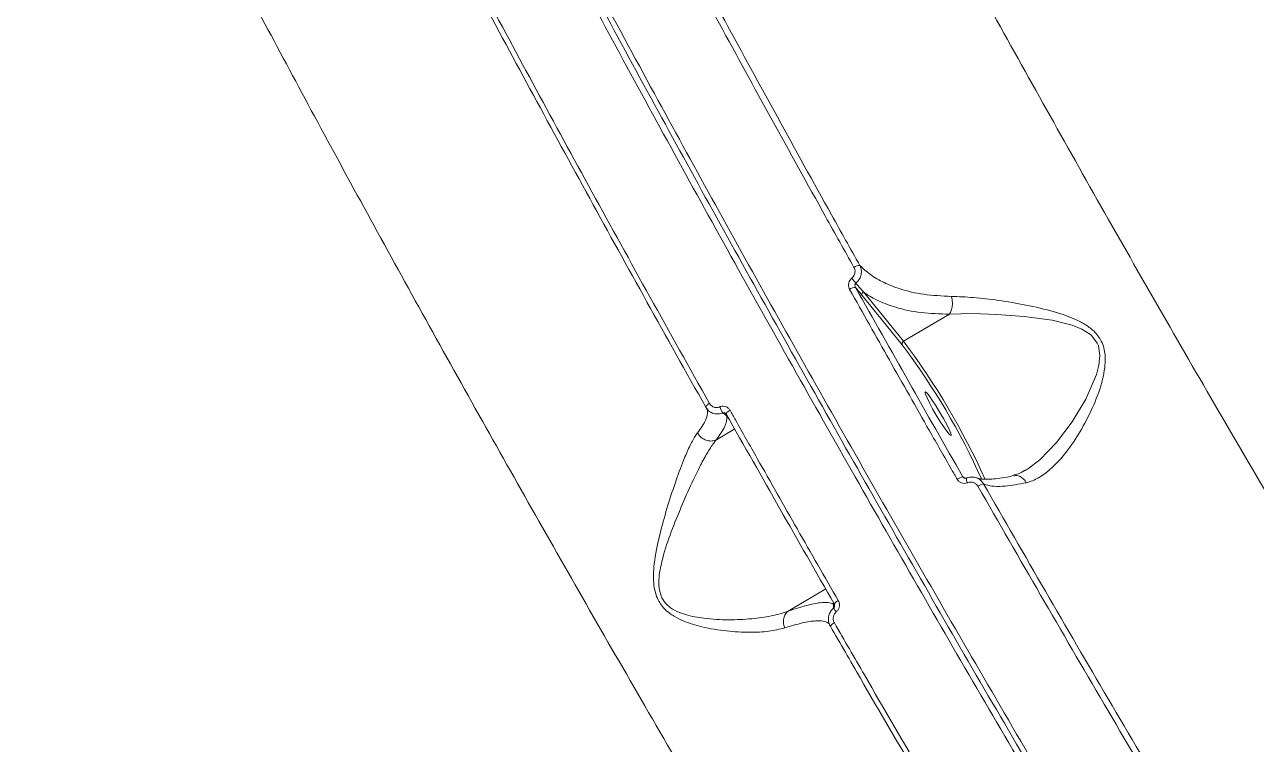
# Model space of a CAD drawing. Header units: millimetres. Extents: x -7151 to 6134, y -5040 to 5562.
# Drawn here: x -1524 to -1306.4, y 341.8 to 468.9 of the extents above; entities that cross this region are included whole.
import ezdxf

# ---------------------------------------------------------------- set-up
doc = ezdxf.new("R2010")
doc.units = ezdxf.units.MM
doc.layers.add('DIKOM_ОБЪЕКТ', color=7, linetype='Continuous')

msp = doc.modelspace()

# ---------------------------------------------------------------- linework, layer by layer
at = {"layer": 'DIKOM_ОБЪЕКТ', "color": 7, "linetype": 'Continuous', "lineweight": 15}
for p, q in [((-1368.951, 412.355), (-1376.042, 421.07)), ((-1375.813, 421.704), (-1368.721, 412.99)), ((-1360.624, 417.781), (-1368.721, 412.99)), ((-1400.054, 400.154), (-1400.039, 400.137)), ((-1399.763, 399.648), (-1399.982, 399.797)), ((-1401.798, 395.582), (-1398.55, 397.504)), ((-1347.377, 390.099), (-1347.054, 390.267)), ((-1358.237, 389.031), (-1357.919, 388.802)), ((-1357.643, 388.827), (-1357.619, 388.818)), ((-1389.115, 365.309), (-1382.472, 369.24)), ((-1381.124, 366.51), (-1381.114, 366.865)), ((-1381.745, 362.787), (-1381.781, 362.835))]:
    msp.add_line(p, q, dxfattribs=at)
at = {"layer": 'DIKOM_ОБЪЕКТ', "color": 7, "linetype": 'Continuous', "lineweight": 15, "flags": 128}
for points in [[(-1347.054, 390.267), (-1346.832, 390.384), (-1344.65, 392.075), (-1341.702, 395.131), (-1338.952, 398.78), (-1336.531, 402.746), (-1334.636, 407.131), (-1334.197, 408.781), (-1334.022, 410.483), (-1334.286, 412.184), (-1334.488, 412.675), (-1335.423, 413.942), (-1335.704, 414.193), (-1337.218, 415.151), (-1338.901, 415.82), (-1342.45, 416.691), (-1347.397, 417.385), (-1352.262, 417.745), (-1356.58, 417.877), (-1360.614, 417.788), (-1360.617, 417.787), (-1360.617, 417.787)], [(-1360.3, 396.399), (-1360.394, 396.773), (-1360.668, 397.424), (-1361.1, 398.3), (-1361.655, 399.33), (-1362.288, 400.43), (-1362.947, 401.511), (-1363.58, 402.486), (-1364.135, 403.275), (-1364.567, 403.815), (-1364.841, 404.062), (-1364.935, 403.996), (-1364.841, 403.622), (-1364.567, 402.97), (-1364.135, 402.094), (-1363.58, 401.064), (-1362.947, 399.964), (-1362.288, 398.883), (-1361.655, 397.908), (-1361.1, 397.119), (-1360.668, 396.579), (-1360.394, 396.332), (-1360.3, 396.399)], [(-1403.008, 402.017), (-1403.165, 401.92), (-1403.309, 401.819), (-1403.435, 401.721), (-1403.539, 401.627), (-1403.617, 401.541), (-1403.667, 401.466), (-1403.686, 401.406), (-1403.674, 401.361)], [(-1399.38, 400.799), (-1399.543, 400.697), (-1399.692, 400.594), (-1399.822, 400.492), (-1399.927, 400.396), (-1400.003, 400.309), (-1400.049, 400.236), (-1400.061, 400.177), (-1400.054, 400.154)], [(-1381.124, 366.51), (-1381.046, 366.568), (-1380.982, 366.636)]]:
    msp.add_lwpolyline(points, dxfattribs=at)
at = {"layer": 'DIKOM_ОБЪЕКТ', "color": 7, "linetype": 'Continuous', "lineweight": 15}
for centre, radius, start, end in [((-1376.502, 424.756), 1.623, 87.9886, 127.4598), ((-1377.289, 420.96), 1.526, 86.17653, 128.65681), ((-1365.809, 433.29), 15.148, 217.26819, 221.48793), ((-1375.584, 421.263), 0.498, 117.40416, 202.82673), ((-1368.493, 412.548), 0.497, 117.37841, 202.85247), ((-1467.776, 338.024), 123.659, 24.12186, 36.94863), ((-1471.47, 335.811), 128.507, 24.2433, 36.91184), ((-1397.792, 402.487), 3.565, 197.61462, 217.15153), ((-1357.933, 386.835), 2.217, 97.89556, 126.39001), ((-1355.905, 388.856), 1.739, 180.97045, 209.70123), ((-1354.103, 385.284), 2.55, 100.70935, 125.18641), ((-1377.797, 367.604), 3.702, 207.75868, 220.83911), ((-1379.68, 365.727), 1.556, 111.67049, 145.86373), ((-1380.328, 361.736), 1.612, 112.169, 145.05302)]:
    msp.add_arc(centre, radius, start, end, dxfattribs=at)
for points, knots in [([(-1520.899, 696.993), (-1520.871, 696.151), (-1520.794, 693.882), (-1520.117, 689.29), (-1518.711, 682.969), (-1516.618, 675.518), (-1513.831, 666.936), (-1510.338, 657.22), (-1506.218, 646.585), (-1501.498, 635.09), (-1496.221, 622.81), (-1490.301, 609.545), (-1483.73, 595.299), (-1476.515, 580.098), (-1468.817, 564.278), (-1460.672, 547.907), (-1452.128, 531.066), (-1443.044, 513.478), (-1433.431, 495.175), (-1423.309, 476.203), (-1413.023, 457.208), (-1402.63, 438.275), (-1392.188, 419.487), (-1381.4, 400.31), (-1370.289, 380.791), (-1358.882, 360.986), (-1347.274, 341.058), (-1335.494, 321.067), (-1323.581, 301.074), (-1311.494, 281.017), (-1299.268, 260.963), (-1286.943, 240.983), (-1274.79, 221.517), (-1262.849, 202.621), (-1251.149, 184.335), (-1239.502, 166.362), (-1227.948, 148.774), (-1216.54, 131.662), (-1206.163, 116.322), (-1199.723, 106.974), (-1196.875, 102.841)], [0, 0, 0, 0, 0.0156514, 0.0421675, 0.0687038, 0.0952197, 0.122506, 0.1498142, 0.1771007, 0.2036167, 0.2301529, 0.2566688, 0.2839548, 0.3112633, 0.3385497, 0.3650655, 0.3916018, 0.4181179, 0.445404, 0.4727124, 0.4999988, 0.52556, 0.5511394, 0.5767007, 0.6029495, 0.6292179, 0.6554665, 0.6819826, 0.7085191, 0.7350351, 0.7623212, 0.7896298, 0.8169161, 0.8434321, 0.8699685, 0.8964846, 0.9237708, 0.9510791, 0.9783654, 1, 1, 1, 1]), ([(-1197.988, 102.905), (-1200.829, 107.028), (-1207.194, 116.267), (-1217.432, 131.402), (-1228.651, 148.228), (-1240.133, 165.7), (-1251.818, 183.721), (-1263.654, 202.211), (-1275.603, 221.115), (-1287.65, 240.411), (-1299.771, 260.059), (-1311.928, 279.994), (-1324.065, 300.123), (-1336.125, 320.353), (-1347.923, 340.373), (-1359.441, 360.146), (-1370.672, 379.644), (-1381.729, 399.062), (-1392.564, 418.314), (-1403.131, 437.317), (-1413.527, 456.252), (-1423.717, 475.072), (-1433.675, 493.732), (-1443.245, 511.946), (-1452.385, 529.628), (-1461.05, 546.696), (-1469.21, 563.092), (-1476.839, 578.771), (-1483.938, 593.726), (-1490.487, 607.913), (-1496.458, 621.27), (-1501.822, 633.731), (-1506.255, 644.522), (-1509.876, 653.807), (-1512.817, 661.784), (-1515.326, 669.096), (-1517.441, 675.833), (-1519.066, 681.834), (-1519.997, 685.657), (-1520.25, 687.239), (-1520.257, 687.28)], [0, 0, 0, 0, 0.0226415, 0.0507267, 0.0789005, 0.1071193, 0.1353382, 0.1635118, 0.191597, 0.2196822, 0.247856, 0.2760748, 0.3042936, 0.3324674, 0.3605526, 0.3876027, 0.4147319, 0.4419012, 0.4690705, 0.4961997, 0.5232497, 0.5513348, 0.5795086, 0.6077273, 0.6359459, 0.6641196, 0.6922047, 0.7202901, 0.7484637, 0.7766825, 0.8049012, 0.8330751, 0.8611599, 0.8839173, 0.9066976, 0.9294784, 0.9522353, 0.975791, 0.9993726, 1, 1, 1, 1]), ([(-1450.832, 676.997), (-1450.185, 674.739), (-1448.89, 670.222), (-1446.194, 662.274), (-1442.927, 653.415), (-1439.018, 643.547), (-1434.48, 632.704), (-1429.41, 621.12), (-1423.836, 608.853), (-1417.802, 595.974), (-1411.206, 582.273), (-1404.048, 567.765), (-1396.34, 552.481), (-1388.25, 536.753), (-1379.812, 520.646), (-1371.071, 504.231), (-1361.885, 487.245), (-1352.268, 469.725), (-1342.243, 451.718), (-1332.023, 433.612), (-1321.648, 415.471), (-1311.158, 397.357), (-1300.388, 378.988), (-1289.365, 360.417), (-1278.118, 341.706), (-1266.886, 323.249), (-1255.706, 305.105), (-1244.611, 287.323), (-1233.432, 269.629), (-1222.203, 252.092), (-1210.961, 234.773), (-1200.725, 219.234), (-1191.474, 205.364), (-1185.977, 197.248), (-1183.226, 193.186)], [0, 0, 0, 0, 0.0311784, 0.0623807, 0.0935595, 0.1256444, 0.1577548, 0.1898397, 0.2210199, 0.2522244, 0.2834044, 0.3154898, 0.3476008, 0.3796862, 0.4108888, 0.4421158, 0.4733188, 0.5054257, 0.5375586, 0.5696653, 0.6009196, 0.6321979, 0.6634522, 0.69561, 0.727794, 0.759952, 0.7912843, 0.8226405, 0.8539729, 0.8862091, 0.9184712, 0.9507074, 0.9753304, 1, 1, 1, 1]), ([(-1140.851, 23.458), (-1142.387, 25.374), (-1146.527, 30.535), (-1153.685, 39.741), (-1162.414, 51.275), (-1171.679, 63.833), (-1181.463, 77.395), (-1191.744, 91.944), (-1202.296, 107.157), (-1213.077, 122.967), (-1224.039, 139.295), (-1235.362, 156.406), (-1247.022, 174.274), (-1258.983, 192.855), (-1270.985, 211.738), (-1282.983, 230.852), (-1294.938, 250.122), (-1307.044, 269.861), (-1319.264, 290.02), (-1331.558, 310.537), (-1343.513, 330.722), (-1355.096, 350.502), (-1366.285, 369.821), (-1377.403, 389.233), (-1388.41, 408.677), (-1399.266, 428.092), (-1409.88, 447.312), (-1420.213, 466.273), (-1430.232, 484.917), (-1439.965, 503.298), (-1449.364, 521.34), (-1458.389, 538.97), (-1466.841, 555.801), (-1474.703, 571.793), (-1481.975, 586.928), (-1488.774, 601.449), (-1495.058, 615.285), (-1500.778, 628.347), (-1505.556, 639.703), (-1508.188, 646.339), (-1509.353, 649.274)], [0, 0, 0, 0, 0.0156514, 0.0421673, 0.0687038, 0.0952198, 0.1225059, 0.1498143, 0.1771006, 0.2036164, 0.2301527, 0.2566689, 0.2839551, 0.3112633, 0.3385495, 0.3650656, 0.391602, 0.4181179, 0.4454042, 0.4727126, 0.4999987, 0.52556, 0.5511395, 0.5767008, 0.6029495, 0.6292179, 0.6554665, 0.6819828, 0.7085191, 0.7350351, 0.7623214, 0.7896298, 0.8169162, 0.8434321, 0.8699688, 0.8964848, 0.9237707, 0.9510796, 0.9783656, 1, 1, 1, 1]), ([(-1225.617, 53.918), (-1228.41, 57.704), (-1233.998, 65.277), (-1242.857, 77.613), (-1252.119, 90.74), (-1261.808, 104.723), (-1271.89, 119.512), (-1282.145, 134.787), (-1292.533, 150.482), (-1303.014, 166.527), (-1313.759, 183.18), (-1324.741, 200.411), (-1335.926, 218.171), (-1347.073, 236.075), (-1358.143, 254.056), (-1369.104, 272.051), (-1380.131, 290.347), (-1391.187, 308.893), (-1402.236, 327.627), (-1413.041, 346.15), (-1423.571, 364.402), (-1433.802, 382.331), (-1443.895, 400.219), (-1453.81, 418.001), (-1463.507, 435.609), (-1472.784, 452.674), (-1481.617, 469.147), (-1489.996, 484.996), (-1498.051, 500.465), (-1505.738, 515.481), (-1513.026, 529.985), (-1519.275, 542.686), (-1524.631, 553.782), (-1527.604, 560.102), (-1529.093, 563.266)], [0, 0, 0, 0, 0.0311783, 0.0623807, 0.0935594, 0.125644, 0.1577551, 0.1898399, 0.2210203, 0.2522242, 0.2834046, 0.3154896, 0.3476008, 0.379686, 0.4108889, 0.4421158, 0.4733187, 0.5054255, 0.5375584, 0.5696653, 0.6009195, 0.6321978, 0.663452, 0.69561, 0.7277939, 0.7599519, 0.7912843, 0.8226406, 0.8539728, 0.8862088, 0.9184713, 0.9507072, 0.9753304, 1, 1, 1, 1]), ([(-1377.489, 426.045), (-1379.165, 429.044), (-1384.068, 437.815), (-1392.034, 452.211), (-1401.309, 469.166), (-1410.366, 485.912), (-1416.172, 496.826), (-1419.075, 502.283)], [0, 0, 0, 0, 0.1144544, 0.3347659, 0.5550754, 0.7775389, 1, 1, 1, 1]), ([(-1417.938, 502.442), (-1415.07, 497.051), (-1409.333, 486.268), (-1400.33, 469.619), (-1391.049, 452.652), (-1383.041, 438.178), (-1378.118, 429.371), (-1376.445, 426.379)], [0, 0, 0, 0, 0.2203105, 0.4406209, 0.6630831, 0.8855452, 1, 1, 1, 1]), ([(-1443.163, 475.172), (-1440.007, 469.291), (-1433.695, 457.529), (-1423.781, 439.366), (-1413.58, 420.879), (-1406.532, 408.305), (-1403.008, 402.017)], [0, 0, 0, 0, 0.2485967, 0.4971914, 0.7485961, 1, 1, 1, 1]), ([(-1403.674, 401.361), (-1407.151, 407.564), (-1414.106, 419.971), (-1424.252, 438.352), (-1434.188, 456.549), (-1440.559, 468.418), (-1443.744, 474.353)], [0, 0, 0, 0, 0.2485962, 0.4971935, 0.7485962, 1, 1, 1, 1]), ([(-1377.864, 424.117), (-1377.746, 424.231), (-1377.509, 424.457), (-1377.317, 424.919), (-1377.272, 425.414), (-1377.361, 425.796), (-1377.463, 425.994), (-1377.489, 426.045)], [0, 0, 0, 0, 0.225706, 0.4514027, 0.6801959, 0.9176318, 1, 1, 1, 1]), ([(-1376.445, 426.379), (-1376.406, 426.298), (-1376.252, 425.984), (-1376.13, 425.37), (-1376.231, 424.573), (-1376.567, 423.82), (-1376.96, 423.444), (-1377.156, 423.255)], [0, 0, 0, 0, 0.0811916, 0.3161417, 0.5445884, 0.7717947, 1, 1, 1, 1]), ([(-1376.445, 426.379), (-1375.846, 425.832), (-1374.604, 424.697), (-1372.211, 423.311), (-1369.107, 422.083), (-1365.202, 421.158), (-1361.94, 421.005), (-1360.291, 420.927)], [0, 0, 0, 0, 0.166546, 0.3455448, 0.5267502, 0.7607863, 1, 1, 1, 1]), ([(-1378.242, 422.152), (-1378.269, 422.204), (-1378.373, 422.407), (-1378.464, 422.799), (-1378.417, 423.303), (-1378.222, 423.773), (-1377.983, 424.002), (-1377.864, 424.117)], [0, 0, 0, 0, 0.0825848, 0.3217376, 0.5513213, 0.7756601, 1, 1, 1, 1]), ([(-1377.156, 423.255), (-1377.19, 423.22), (-1377.23, 423.179), (-1377.281, 423.076), (-1377.317, 422.945), (-1377.302, 422.746), (-1377.249, 422.589), (-1377.2, 422.505), (-1377.187, 422.483)], [0, 0, 0, 0, 0.1722631, 0.1986089, 0.4119875, 0.6483642, 0.9085967, 1, 1, 1, 1]), ([(-1377.187, 422.483), (-1374.074, 416.944), (-1367.84, 405.856), (-1361.441, 394.644), (-1358.237, 389.031)], [0, 0, 0, 0, 0.499452, 1, 1, 1, 1]), ([(-1376.042, 421.07), (-1376.289, 421.374), (-1376.67, 421.843), (-1377.053, 422.317), (-1377.187, 422.483)], [0, 0, 0, 0, 0.6495113, 1, 1, 1, 1]), ([(-1377.156, 423.255), (-1377.128, 423.221), (-1376.687, 422.699), (-1376.235, 422.185), (-1375.813, 421.704)], [0, 0, 0, 0, 0.0646795, 1, 1, 1, 1]), ([(-1359.248, 388.62), (-1359.575, 389.191), (-1361.208, 392.047), (-1365.223, 399.085), (-1371.254, 409.715), (-1375.912, 418.004), (-1378.242, 422.152)], [0, 0, 0, 0, 0.0507683, 0.2538475, 0.6266962, 1, 1, 1, 1]), ([(-1360.624, 417.781), (-1362.32, 417.833), (-1365.751, 417.936), (-1369.842, 418.824), (-1373.132, 420.053), (-1374.908, 421.062), (-1375.745, 421.656), (-1375.813, 421.704)], [0, 0, 0, 0, 0.2754365, 0.557079, 0.767802, 0.9811338, 1, 1, 1, 1]), ([(-1360.291, 420.927), (-1360.277, 420.884), (-1360.186, 420.614), (-1360.077, 420.042), (-1360.086, 419.213), (-1360.261, 418.398), (-1360.498, 417.991), (-1360.617, 417.787)], [0, 0, 0, 0, 0.0429148, 0.2680008, 0.5120008, 0.7559939, 1, 1, 1, 1]), ([(-1360.291, 420.927), (-1358.995, 420.875), (-1356.368, 420.769), (-1351.886, 420.229), (-1347.084, 419.433), (-1342.512, 418.385), (-1339.015, 417.213), (-1336.685, 416.042), (-1334.993, 414.823), (-1333.566, 412.982), (-1333.036, 410.782), (-1333.087, 408.703), (-1333.554, 405.879), (-1334.826, 402.203), (-1336.9, 397.962), (-1339.321, 394.138), (-1341.731, 391.257), (-1344.056, 389.295), (-1345.752, 388.365), (-1346.77, 388.087), (-1347.046, 388.011)], [0, 0, 0, 0, 0.0704051, 0.1427044, 0.2195623, 0.2979665, 0.3555949, 0.3848663, 0.4149688, 0.4491222, 0.4886801, 0.5172643, 0.5465227, 0.6240217, 0.7037012, 0.7828125, 0.8640045, 0.9204679, 0.978412, 1, 1, 1, 1]), ([(-1360.617, 417.787), (-1360.618, 417.786), (-1360.62, 417.784), (-1360.622, 417.783), (-1360.624, 417.781)], [0, 0, 0, 0, 0.4183845, 1, 1, 1, 1]), ([(-1405.123, 396.81), (-1404.565, 397.599), (-1403.646, 398.898), (-1403.304, 400.242), (-1403.365, 400.889), (-1403.536, 401.147), (-1403.547, 401.165)], [0, 0, 0, 0, 0.425579, 0.7006924, 0.9795718, 1, 1, 1, 1]), ([(-1400.634, 400.334), (-1400.694, 400.311), (-1401.015, 400.188), (-1401.644, 400.1), (-1402.465, 400.263), (-1403.197, 400.684), (-1403.515, 401.135), (-1403.674, 401.361)], [0, 0, 0, 0, 0.0542187, 0.2910882, 0.5276404, 0.7637305, 1, 1, 1, 1]), ([(-1403.008, 402.017), (-1402.913, 401.882), (-1402.723, 401.612), (-1402.286, 401.361), (-1401.795, 401.265), (-1401.419, 401.32), (-1401.227, 401.394), (-1401.191, 401.408)], [0, 0, 0, 0, 0.2364211, 0.4726327, 0.7091784, 0.9458716, 1, 1, 1, 1]), ([(-1401.191, 401.408), (-1401.156, 401.422), (-1400.965, 401.496), (-1400.591, 401.55), (-1400.102, 401.455), (-1399.665, 401.204), (-1399.475, 400.934), (-1399.38, 400.799)], [0, 0, 0, 0, 0.0535455, 0.2897687, 0.5264442, 0.7630851, 1, 1, 1, 1]), ([(-1399.38, 400.799), (-1399.062, 400.234), (-1397.471, 397.408), (-1393.521, 390.416), (-1387.482, 379.781), (-1382.664, 371.377), (-1380.254, 367.173)], [0, 0, 0, 0, 0.0507692, 0.253847, 0.6266956, 1, 1, 1, 1]), ([(-1399.982, 399.797), (-1399.963, 399.534), (-1399.927, 399.005), (-1400.331, 397.695), (-1401.213, 396.424), (-1401.798, 395.582)], [0, 0, 0, 0, 0.2504152, 0.5028604, 1, 1, 1, 1]), ([(-1400.176, 400.283), (-1400.209, 400.305), (-1400.286, 400.358), (-1400.437, 400.381), (-1400.559, 400.363), (-1400.623, 400.338), (-1400.634, 400.334)], [0, 0, 0, 0, 0.2511597, 0.58774, 0.924129, 1, 1, 1, 1]), ([(-1399.982, 399.797), (-1400.032, 399.841), (-1400.239, 400.019), (-1400.464, 400.198), (-1400.634, 400.334)], [0, 0, 0, 0, 0.2435522, 1, 1, 1, 1]), ([(-1400.175, 400.284), (-1400.128, 400.248), (-1400.08, 400.212), (-1400.055, 400.156), (-1400.054, 400.155)], [0, 0, 0, 0, 0.9839742, 1, 1, 1, 1]), ([(-1380.958, 366.592), (-1384.174, 372.204), (-1390.614, 383.439), (-1396.895, 394.567), (-1400.039, 400.137)], [0, 0, 0, 0, 0.4994515, 1, 1, 1, 1]), ([(-1389.718, 362.356), (-1390.628, 362.133), (-1392.472, 361.682), (-1395.99, 361.535), (-1399.972, 361.748), (-1403.959, 362.379), (-1407.119, 363.312), (-1409.277, 364.359), (-1410.875, 365.512), (-1412.269, 367.33), (-1412.869, 369.579), (-1412.945, 371.748), (-1412.707, 374.736), (-1411.871, 378.722), (-1410.539, 383.492), (-1409.083, 388.002), (-1407.749, 391.65), (-1406.556, 394.417), (-1405.733, 395.969), (-1405.253, 396.63), (-1405.123, 396.81)], [0, 0, 0, 0, 0.0704023, 0.1427047, 0.2195572, 0.2979616, 0.3555914, 0.3848652, 0.414965, 0.4491191, 0.4886778, 0.5172605, 0.5465192, 0.6240188, 0.703697, 0.7828092, 0.8640012, 0.9204673, 0.978412, 1, 1, 1, 1]), ([(-1405.123, 396.81), (-1405.101, 396.77), (-1405.003, 396.595), (-1404.716, 396.207), (-1404.158, 395.734), (-1403.378, 395.41), (-1402.547, 395.327), (-1402.052, 395.495), (-1401.805, 395.578)], [0, 0, 0, 0, 0.0351822, 0.1540584, 0.3655428, 0.5770376, 0.788524, 1, 1, 1, 1]), ([(-1401.805, 395.578), (-1401.805, 395.578), (-1401.99, 395.378), (-1402.453, 394.743), (-1403.493, 393.174), (-1404.91, 390.508), (-1406.598, 387.001), (-1408.427, 382.735), (-1410.233, 378.247), (-1411.385, 374.519), (-1411.909, 371.706), (-1412.008, 369.922), (-1411.785, 368.548), (-1411.284, 367.353), (-1410.782, 366.679), (-1409.885, 365.876), (-1408.8, 365.225), (-1406.692, 364.478), (-1403.57, 363.926), (-1399.602, 363.711), (-1395.591, 363.92), (-1392.048, 364.396), (-1390.009, 364.994), (-1389.123, 365.303), (-1389.122, 365.304)], [0, 0, 0, 0, 0.0000278, 0.0215123, 0.0794108, 0.137382, 0.2192766, 0.301273, 0.3807106, 0.4599343, 0.4878404, 0.515641, 0.5434139, 0.5519097, 0.5769096, 0.5828504, 0.6109521, 0.6392462, 0.6964173, 0.7753308, 0.8542808, 0.9271518, 0.9999346, 1, 1, 1, 1]), ([(-1401.798, 395.582), (-1401.8, 395.581), (-1401.802, 395.58), (-1401.804, 395.579), (-1401.805, 395.578)], [0, 0, 0, 0, 0.6782077, 1, 1, 1, 1]), ([(-1347.07, 390.299), (-1347.449, 390.079), (-1348.195, 389.645), (-1348.894, 389.46), (-1349.238, 389.369)], [0, 0, 0, 0, 0.5068777, 1, 1, 1, 1]), ([(-1357.415, 387.995), (-1357.451, 387.981), (-1357.642, 387.908), (-1358.019, 387.856), (-1358.513, 387.955), (-1358.956, 388.21), (-1359.151, 388.483), (-1359.248, 388.62)], [0, 0, 0, 0, 0.0535297, 0.2897502, 0.5263495, 0.7631046, 1, 1, 1, 1]), ([(-1358.237, 389.031), (-1358.206, 388.983), (-1358.167, 388.921), (-1358.105, 388.887), (-1358.092, 388.88)], [0, 0, 0, 0, 0.7954161, 1, 1, 1, 1]), ([(-1357.644, 388.833), (-1357.683, 388.818), (-1357.78, 388.78), (-1357.944, 388.791), (-1358.043, 388.848), (-1358.094, 388.877)], [0, 0, 0, 0, 0.2479771, 0.6177783, 1, 1, 1, 1]), ([(-1357.619, 388.818), (-1357.56, 388.841), (-1357.241, 388.965), (-1356.614, 389.056), (-1355.794, 388.893), (-1355.059, 388.47), (-1354.738, 388.016), (-1354.577, 387.789)], [0, 0, 0, 0, 0.0542433, 0.291096, 0.5276608, 0.7637157, 1, 1, 1, 1]), ([(-1355.572, 387.368), (-1355.67, 387.505), (-1355.866, 387.779), (-1356.311, 388.035), (-1356.807, 388.135), (-1357.186, 388.082), (-1357.379, 388.009), (-1357.415, 387.995)], [0, 0, 0, 0, 0.23637, 0.4725774, 0.7091314, 0.9457864, 1, 1, 1, 1]), ([(-1349.242, 389.262), (-1349.646, 389.169), (-1350.689, 388.932), (-1352.11, 388.718), (-1353.492, 388.594), (-1354.575, 388.609), (-1355.289, 388.702), (-1355.625, 388.822), (-1355.65, 388.834), (-1355.65, 388.834)], [0, 0, 0, 0, 0.115997, 0.2993832, 0.4808606, 0.6587213, 0.8310556, 0.9968044, 1, 1, 1, 1]), ([(-1347.046, 388.011), (-1348.36, 387.761), (-1350.522, 387.349), (-1352.752, 387.337), (-1353.929, 387.526), (-1354.445, 387.736), (-1354.577, 387.789)], [0, 0, 0, 0, 0.3957781, 0.6516323, 0.9109942, 1, 1, 1, 1]), ([(-1354.577, 387.789), (-1350.946, 381.477), (-1343.684, 368.851), (-1332.551, 349.768), (-1321.273, 330.615), (-1313.654, 317.857), (-1309.845, 311.478)], [0, 0, 0, 0, 0.2485964, 0.4971943, 0.7485979, 1, 1, 1, 1]), ([(-1347.046, 388.011), (-1347.068, 388.051), (-1347.166, 388.225), (-1347.44, 388.605), (-1347.947, 389.038), (-1348.61, 389.305), (-1349.038, 389.254), (-1349.239, 389.23)], [0, 0, 0, 0, 0.04596697, 0.20124066, 0.47737441, 0.75353825, 1, 1, 1, 1]), ([(-1310.743, 310.885), (-1314.518, 317.207), (-1322.068, 329.85), (-1333.33, 348.973), (-1344.532, 368.172), (-1351.892, 380.969), (-1355.572, 387.368)], [0, 0, 0, 0, 0.2485961, 0.4971931, 0.7485975, 1, 1, 1, 1]), ([(-1389.115, 365.309), (-1388.006, 365.677), (-1385.765, 366.42), (-1383.519, 366.846), (-1382, 366.877), (-1381.372, 366.685), (-1381.143, 366.524), (-1381.124, 366.51)], [0, 0, 0, 0, 0.2754328, 0.5570723, 0.7677858, 0.9811346, 1, 1, 1, 1]), ([(-1381.649, 362.66), (-1381.694, 362.745), (-1381.871, 363.075), (-1382.03, 363.715), (-1381.967, 364.54), (-1381.656, 365.311), (-1381.268, 365.69), (-1381.073, 365.879)], [0, 0, 0, 0, 0.0811988, 0.3161523, 0.5445867, 0.7717969, 1, 1, 1, 1]), ([(-1381.073, 365.879), (-1381.073, 365.893), (-1381.084, 366.11), (-1381.105, 366.317), (-1381.124, 366.51)], [0, 0, 0, 0, 0.0645993, 1, 1, 1, 1]), ([(-1381.073, 365.879), (-1381.037, 365.914), (-1380.997, 365.954), (-1380.936, 366.05), (-1380.893, 366.156), (-1380.892, 366.253), (-1380.892, 366.296)], [0, 0, 0, 0, 0.2968783, 0.342527, 0.7100625, 1, 1, 1, 1]), ([(-1380.976, 366.598), (-1380.948, 366.549), (-1380.893, 366.459), (-1380.893, 366.348), (-1380.893, 366.295)], [0, 0, 0, 0, 0.5292011, 1, 1, 1, 1]), ([(-1380.254, 367.173), (-1380.226, 367.12), (-1380.117, 366.914), (-1380.018, 366.515), (-1380.056, 366.005), (-1380.243, 365.53), (-1380.479, 365.299), (-1380.598, 365.183)], [0, 0, 0, 0, 0.0825666, 0.3217225, 0.551304, 0.7755974, 1, 1, 1, 1]), ([(-1389.718, 362.356), (-1389.736, 362.401), (-1389.848, 362.687), (-1389.973, 363.271), (-1389.923, 364.07), (-1389.644, 364.81), (-1389.296, 365.139), (-1389.122, 365.304)], [0, 0, 0, 0, 0.04289712, 0.26798114, 0.51199745, 0.755995, 1, 1, 1, 1]), ([(-1381.992, 363.114), (-1382.015, 363.148), (-1382.179, 363.385), (-1382.896, 363.576), (-1384.324, 363.645), (-1386.496, 363.324), (-1388.636, 362.681), (-1389.718, 362.356)], [0, 0, 0, 0, 0.0343591, 0.2417446, 0.4516961, 0.7228398, 1, 1, 1, 1]), ([(-1389.122, 365.304), (-1389.122, 365.304), (-1389.119, 365.306), (-1389.116, 365.308), (-1389.115, 365.309)], [0, 0, 0, 0, 0.4076917, 1, 1, 1, 1]), ([(-1380.598, 365.183), (-1380.715, 365.069), (-1380.948, 364.84), (-1381.133, 364.373), (-1381.168, 363.872), (-1381.07, 363.483), (-1380.963, 363.281), (-1380.936, 363.229)], [0, 0, 0, 0, 0.2256943, 0.4513564, 0.6801726, 0.9175877, 1, 1, 1, 1]), ([(-1334.451, 282.535), (-1337.967, 288.387), (-1344.999, 300.093), (-1355.516, 317.819), (-1365.984, 335.631), (-1374.7, 350.609), (-1379.887, 359.604), (-1381.649, 362.66)], [0, 0, 0, 0, 0.2203099, 0.4406213, 0.6630834, 0.8855454, 1, 1, 1, 1]), ([(-1380.936, 363.229), (-1379.17, 360.167), (-1374.005, 351.209), (-1365.338, 336.313), (-1354.882, 318.518), (-1344.309, 300.692), (-1337.192, 288.845), (-1333.634, 282.922)], [0, 0, 0, 0, 0.1144551, 0.3347655, 0.5550761, 0.7775377, 1, 1, 1, 1])]:
    msp.add_open_spline(points, degree=3, knots=knots, dxfattribs=at)

doc.saveas('drawing.dxf')
